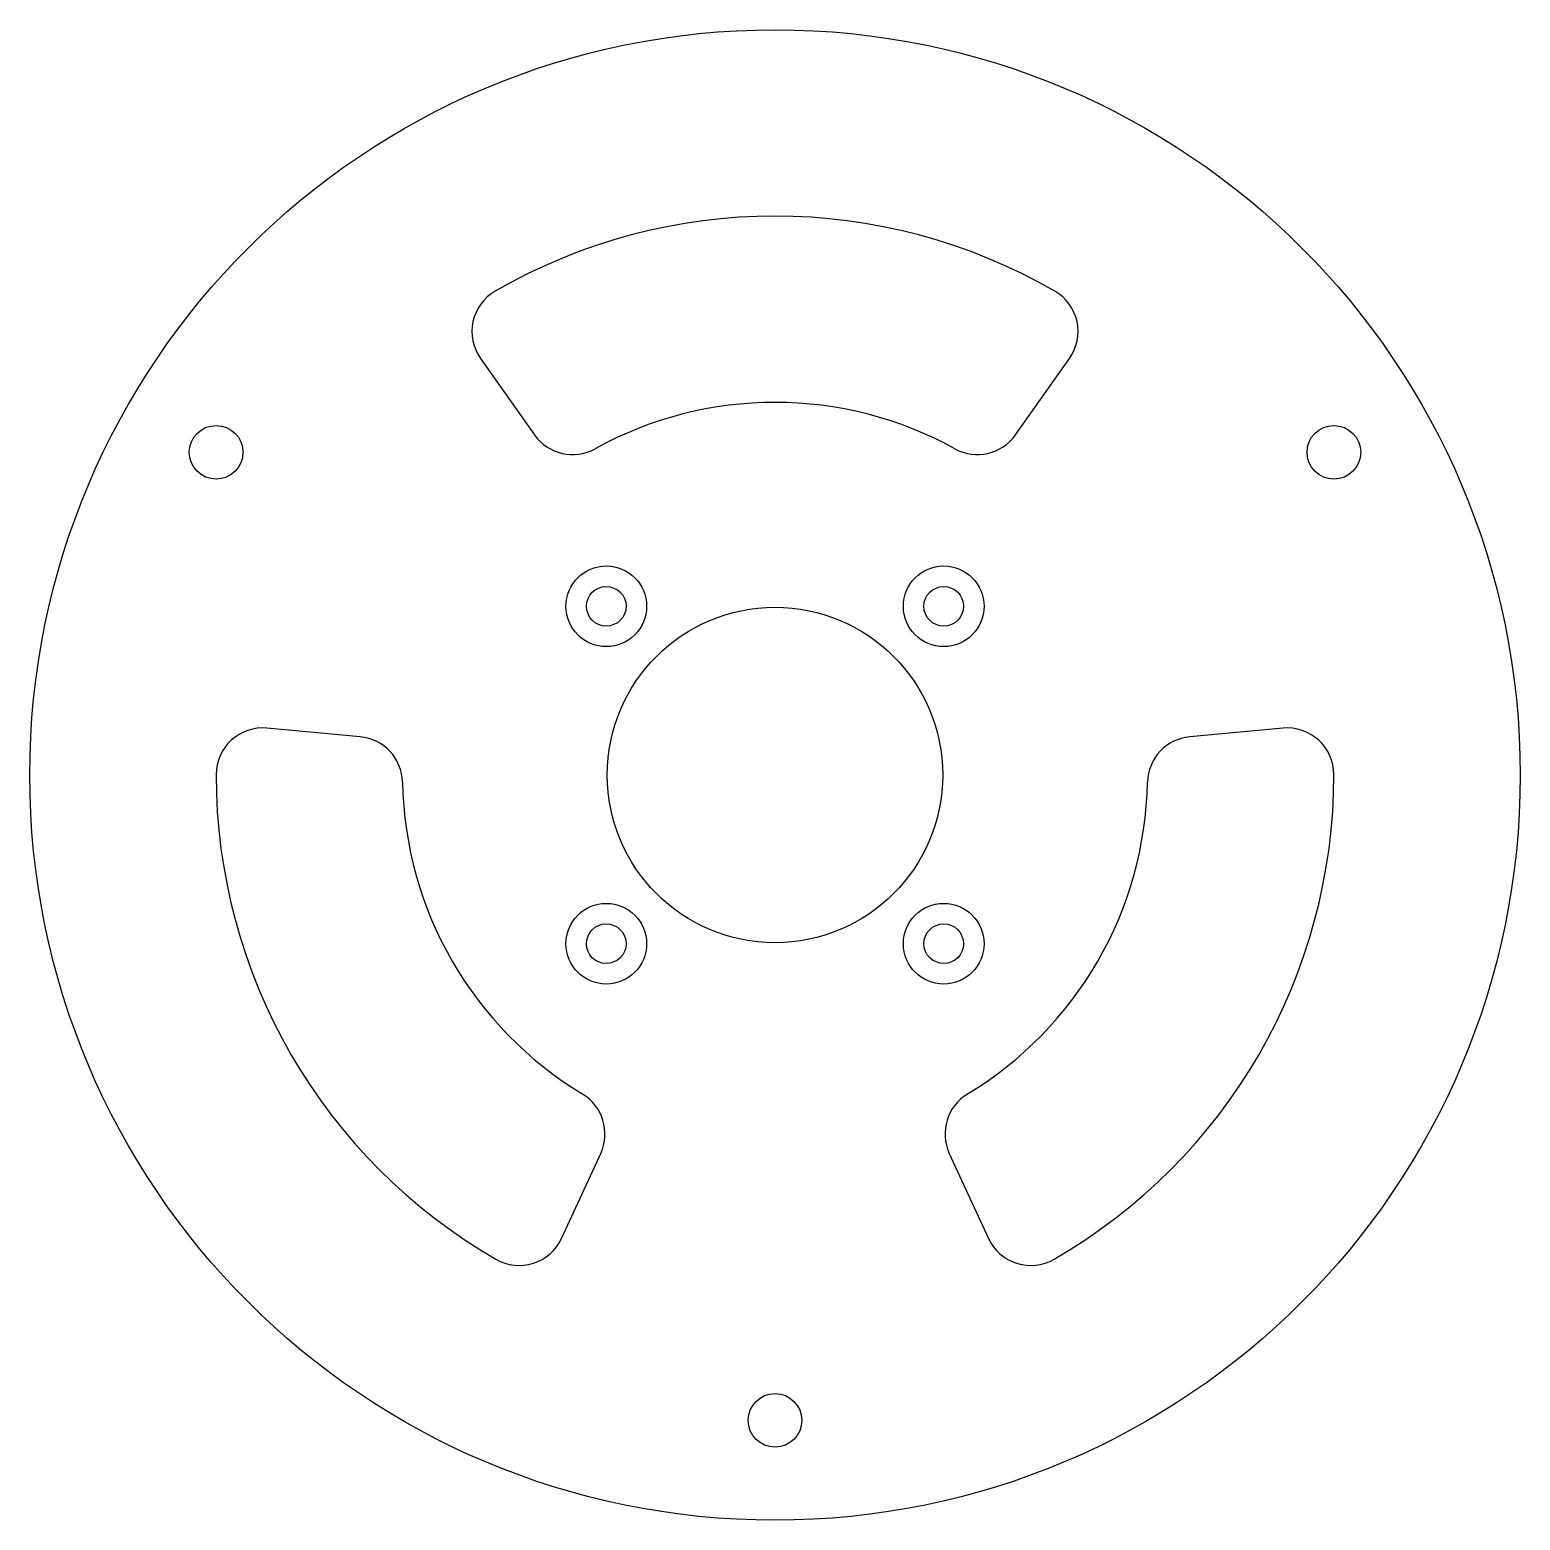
# Model space of a CAD drawing. Header units: inches. Extents: x -2 to 2, y -2 to 2.
import ezdxf

# ---------------------------------------------------------------- set-up
doc = ezdxf.new("R2010")
doc.units = ezdxf.units.IN
doc.header["$MEASUREMENT"] = 0

msp = doc.modelspace()

# ---------------------------------------------------------------- linework, layer by layer
at = {"color": 7, "linetype": 'Continuous', "lineweight": 25}
for p, q in [((-0.7906, 1.118), (-0.6455, 0.9129)), ((0.6455, 0.9129), (0.7906, 1.118)), ((-1.1133, 0.1026), (-1.3635, 0.1257)), ((1.3635, 0.1257), (1.1133, 0.1026)), ((-0.5729, -1.2437), (-0.4678, -1.0155)), ((0.4678, -1.0155), (0.5729, -1.2437))]:
    msp.add_line(p, q, dxfattribs=at)
for centre, radius in [((0, 0), 2), ((-1.5, 0.866), 0.072), ((1.5, 0.866), 0.072), ((-0.4528, 0.4528), 0.1083), ((0.4528, 0.4528), 0.1083), ((-0.4528, 0.4528), 0.0531), ((0.4528, 0.4528), 0.0531), ((0, 0), 0.45), ((-0.4528, -0.4528), 0.1083), ((0.4528, -0.4528), 0.1083), ((-0.4528, -0.4528), 0.0531), ((0.4528, -0.4528), 0.0531), ((0, -1.7321), 0.072)]:
    msp.add_circle(centre, radius, dxfattribs=at)
for centre, radius, start, end in [((0, 0), 1.5, 59.9509, 120.0491), ((-0.6885, 1.1902), 0.125, 120.0491, 215.265), ((0.6885, 1.1902), 0.125, 324.735, 59.9509), ((0, 0), 1, 61.1143, 118.8857), ((-0.5434, 0.985), 0.125, 215.265, 298.8857), ((0.5434, 0.985), 0.125, 241.1143, 324.735), ((-1.375, 0.0012), 0.125, 84.735, 179.9509), ((1.375, 0.0012), 0.125, 0.0491, 95.265), ((-1.1248, -0.0219), 0.125, 1.1143, 84.735), ((1.1248, -0.0219), 0.125, 95.265, 178.8857), ((0, 0), 1.5, 179.9509, 240.0491), ((0, 0), 1.5, 299.9509, 0.0491), ((0, 0), 1, 181.1143, 238.8857), ((0, 0), 1, 301.1143, 358.8857), ((-0.5813, -0.9632), 0.125, 335.265, 58.8857), ((0.5813, -0.9632), 0.125, 121.1143, 204.735), ((-0.6865, -1.1914), 0.125, 240.0491, 335.265), ((0.6865, -1.1914), 0.125, 204.735, 299.9509)]:
    msp.add_arc(centre, radius, start, end, dxfattribs=at)

doc.saveas('drawing.dxf')
